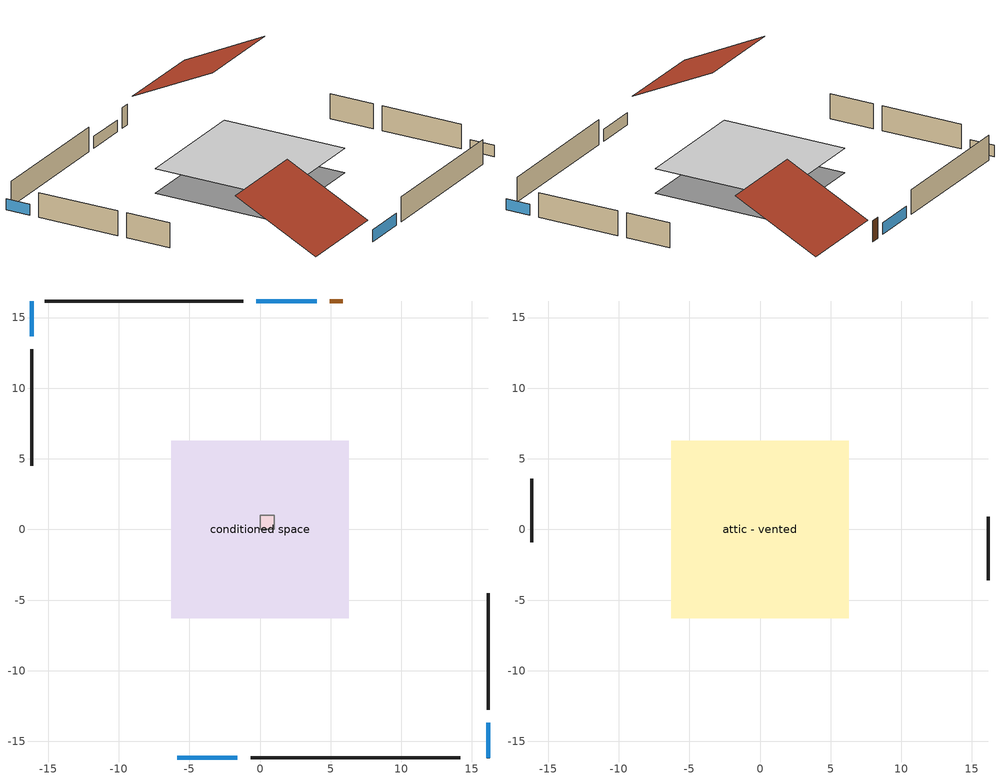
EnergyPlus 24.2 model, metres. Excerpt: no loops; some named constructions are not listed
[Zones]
central ac and furnace airloop ret air zone
 floor adiabatic (AdiabaticConst): 0,0 0,1 1,1 1,0 z0
 wall adiabatic (AdiabaticConst): 0,1 0,0 1,0 1,1 0,1 z0:1
 ceiling adiabatic (AdiabaticConst): 1,0 1,1 0,1 0,0 z1
conditioned space
 floor outside (Floor1 construction): -6.28,-6.28 -6.28,6.28 6.28,6.28 6.28,-6.28 z0.61
 wall outside (AdiabaticWallConstruction 1): 5.85,16.17 4.94,16.17 z0.61:2.64
 wall outside (AdiabaticWallConstruction): -5.85,-16.17 -1.59,-16.17 / 4.01,16.17 -0.25,16.17 z0.61:1.77; -16.17,16.17 -16.17,13.67 / 16.17,-16.17 16.17,-13.67 z0.61:1.71
 wall outside (Wall1 construction): -0.67,-16.17 14.16,-16.17 z0.61:3.05
 wall outside (Wall2 construction): -16.17,12.75 -16.17,4.51 z0.61:3.05
 wall outside (Wall3 construction): -1.18,16.17 -15.24,16.17 z0.61:3.05
 wall outside (Wall4 construction): 16.17,-12.75 16.17,-4.51 z0.61:3.05
 window (WindowConstruction): -5.85,-16.17 -1.59,-16.17 z0.61:1.77
 window (WindowConstruction 1): -16.17,16.17 -16.17,13.68 z0.61:1.71
 window (WindowConstruction 2): 4.01,16.17 -0.25,16.17 z0.61:1.77
 window (WindowConstruction 3): 16.17,-16.17 16.17,-13.68 z0.61:1.71
 door (Door): 5.85,16.17 4.94,16.17 z0.61:2.64
attic - vented
 floor to conditioned space (Floor2 construction Reversed): -6.28,-6.28 -6.28,6.28 6.28,6.28 6.28,-6.28 z3.05
 wall outside (Wall5 construction): -16.17,3.58 -16.17,-0.91 z0.61:3.05
 wall outside (Wall6 construction): 16.17,-3.58 16.17,0.91 z0.61:3.05
 roof outside (Roof1 construction): -6.78,-16.17,3.05 -6.78,-7.77,7.25 -16.17,-7.77,7.25 -16.17,-16.17,3.05
 roof outside (Roof2 construction): 6.78,16.17,3.05 6.78,7.77,7.25 16.17,7.77,7.25 16.17,16.17,3.05
[Material] Roughness=Rough; Thermal Absorptance=0.9
Name | Thickness {m} | Conductivity {W/m-K} | Density {kg/m3} | Specific Heat {J/kg-K} | Solar Absorptance | Visible Absorptance
ceiling loosefill ins | 0.254 | 0.0480833 | 16.02 | 1046.75 | 0.7 | 0.7
ceiling stud and cavity | 0.1397 | 0.104117 | 65.682 | 1177.47 | 0.7 | 0.7
gypsum board | 0.0127 | 0.160291 | 801 | 837.4 | 0.6 | 0.6
[Construction]
Floor2 construction: ceiling loosefill ins, ceiling stud and cavity, gypsum board
[Schedule:Day:Interval]
exterior lighting schedule weekday10: No, 05:00, 0.345039, 06:00, 0.277532, 07:00, 0.26253, 08:00, 0.255029, 09:00, 0.247528, 10:00, 0.210024, 11:00, 0.165019, 12:00, 0.112513, 13:00, 0.0900102, 15:00, 0.0825094, 16:00, 0.0900102, 17:00, 0.142516, 18:00, 0.277532, 19:00, 0.367542, 20:00, 0.487555, 21:00, 0.682578, 22:00, 0.787589, 23:00, 0.682578, 24:00, 0.472554
exterior lighting schedule weekday11: No, 05:00, 0.343994, 06:00, 0.276691, 07:00, 0.261734, 08:00, 0.254256, 09:00, 0.246778, 10:00, 0.209387, 11:00, 0.164519, 12:00, 0.112172, 13:00, 0.0897375, 15:00, 0.0822593, 16:00, 0.0897375, 17:00, 0.142084, 18:00, 0.276691, 19:00, 0.366428, 20:00, 0.486078, 21:00, 0.680509, 22:00, 0.785203, 23:00, 0.680509, 24:00, 0.471122
exterior lighting schedule weekday12: No, 05:00, 0.434959, 06:00, 0.349858, 07:00, 0.330947, 08:00, 0.321491, 09:00, 0.312035, 10:00, 0.264757, 11:00, 0.208024, 12:00, 0.141834, 13:00, 0.113467, 15:00, 0.104012, 16:00, 0.113467, 17:00, 0.179657, 18:00, 0.349858, 19:00, 0.463325, 20:00, 0.614615, 21:00, 0.860461, 22:00, 0.99284, 23:00, 0.860461, 24:00, 0.595704
exterior lighting schedule weekday4: No, 05:00, 0.344691, 06:00, 0.277251, 07:00, 0.262265, 08:00, 0.254771, 09:00, 0.247278, 10:00, 0.209812, 11:00, 0.164852, 12:00, 0.112399, 13:00, 0.0899193, 15:00, 0.082426, 16:00, 0.0899193, 17:00, 0.142372, 18:00, 0.277251, 19:00, 0.367171, 20:00, 0.487063, 21:00, 0.681888, 22:00, 0.786794, 23:00, 0.681888, 24:00, 0.472076
exterior lighting schedule weekday5: No, 05:00, 0.346085, 06:00, 0.278373, 07:00, 0.263325, 08:00, 0.255802, 09:00, 0.248278, 10:00, 0.21066, 11:00, 0.165519, 12:00, 0.112854, 13:00, 0.090283, 15:00, 0.0827594, 16:00, 0.090283, 17:00, 0.142948, 18:00, 0.278373, 19:00, 0.368656, 20:00, 0.489033, 21:00, 0.684646, 22:00, 0.789976, 23:00, 0.684646, 24:00, 0.473986
exterior lighting schedule weekday6; exterior lighting schedule weekday9: No, 05:00, 0.28823, 06:00, 0.231837, 07:00, 0.219305, 08:00, 0.213039, 09:00, 0.206773, 10:00, 0.175444, 11:00, 0.137849, 12:00, 0.093988, 13:00, 0.0751904, 15:00, 0.0689245, 16:00, 0.0751904, 17:00, 0.119051, 18:00, 0.231837, 19:00, 0.307027, 20:00, 0.407281, 21:00, 0.570194, 22:00, 0.657916, 23:00, 0.570194, 24:00, 0.394749
exterior lighting schedule weekday7: No, 05:00, 0.286139, 06:00, 0.230155, 07:00, 0.217714, 08:00, 0.211494, 09:00, 0.205273, 10:00, 0.174171, 11:00, 0.136849, 12:00, 0.0933061, 13:00, 0.0746448, 15:00, 0.0684244, 16:00, 0.0746448, 17:00, 0.118188, 18:00, 0.230155, 19:00, 0.3048, 20:00, 0.404326, 21:00, 0.566057, 22:00, 0.653142, 23:00, 0.566057, 24:00, 0.391885
exterior lighting schedule weekend10: No, 02:00, 0.345039, 04:00, 0.337538, 05:00, 0.345039, 06:00, 0.337538, 07:00, 0.330038, 08:00, 0.307535, 09:00, 0.270031, 10:00, 0.225026, 11:00, 0.18002, 12:00, 0.120014, 13:00, 0.0900102, 15:00, 0.0825094, 16:00, 0.0900102, 17:00, 0.142516, 18:00, 0.285032, 19:00, 0.360041, 20:00, 0.450051, 21:00, 0.622571, 22:00, 0.735084, 23:00, 0.637572, 24:00, 0.44255
exterior lighting schedule weekend11: No, 02:00, 0.343994, 04:00, 0.336516, 05:00, 0.343994, 06:00, 0.336516, 07:00, 0.329037, 08:00, 0.306603, 09:00, 0.269212, 10:00, 0.224344, 11:00, 0.179475, 12:00, 0.11965, 13:00, 0.0897375, 15:00, 0.0822593, 16:00, 0.0897375, 17:00, 0.142084, 18:00, 0.284169, 19:00, 0.35895, 20:00, 0.448687, 21:00, 0.620684, 22:00, 0.732856, 23:00, 0.63564, 24:00, 0.441209
exterior lighting schedule weekend12: No, 02:00, 0.434959, 04:00, 0.425503, 05:00, 0.434959, 06:00, 0.425503, 07:00, 0.416047, 08:00, 0.38768, 09:00, 0.340402, 10:00, 0.283669, 11:00, 0.226935, 12:00, 0.15129, 13:00, 0.113467, 15:00, 0.104012, 16:00, 0.113467, 17:00, 0.179657, 18:00, 0.359314, 19:00, 0.45387, 20:00, 0.567337, 21:00, 0.784816, 22:00, 0.926651, 23:00, 0.803728, 24:00, 0.557882
exterior lighting schedule weekend3; exterior lighting schedule weekend5: No, 02:00, 0.346085, 04:00, 0.338561, 05:00, 0.346085, 06:00, 0.338561, 07:00, 0.331038, 08:00, 0.308467, 09:00, 0.270849, 10:00, 0.225707, 11:00, 0.180566, 12:00, 0.120377, 13:00, 0.090283, 15:00, 0.0827594, 16:00, 0.090283, 17:00, 0.142948, 18:00, 0.285896, 19:00, 0.361132, 20:00, 0.451415, 21:00, 0.624457, 22:00, 0.737311, 23:00, 0.639504, 24:00, 0.443891
exterior lighting schedule weekend4: No, 02:00, 0.344691, 04:00, 0.337197, 05:00, 0.344691, 06:00, 0.337197, 07:00, 0.329704, 08:00, 0.307224, 09:00, 0.269758, 10:00, 0.224798, 11:00, 0.179839, 12:00, 0.119892, 13:00, 0.0899193, 15:00, 0.082426, 16:00, 0.0899193, 17:00, 0.142372, 18:00, 0.284744, 19:00, 0.359677, 20:00, 0.449597, 21:00, 0.621942, 22:00, 0.734341, 23:00, 0.636928, 24:00, 0.442103
exterior lighting schedule weekend6; exterior lighting schedule weekend9: No, 02:00, 0.28823, 04:00, 0.281964, 05:00, 0.28823, 06:00, 0.281964, 07:00, 0.275698, 08:00, 0.2569, 09:00, 0.225571, 10:00, 0.187976, 11:00, 0.150381, 12:00, 0.100254, 13:00, 0.0751904, 15:00, 0.0689245, 16:00, 0.0751904, 17:00, 0.119051, 18:00, 0.238103, 19:00, 0.300761, 20:00, 0.375952, 21:00, 0.520067, 22:00, 0.614055, 23:00, 0.532598, 24:00, 0.369686
exterior lighting schedule weekend7: No, 02:00, 0.286139, 04:00, 0.279918, 05:00, 0.286139, 06:00, 0.279918, 07:00, 0.273698, 08:00, 0.255037, 09:00, 0.223935, 10:00, 0.186612, 11:00, 0.14929, 12:00, 0.0995265, 13:00, 0.0746448, 15:00, 0.0684244, 16:00, 0.0746448, 17:00, 0.118188, 18:00, 0.236375, 19:00, 0.298579, 20:00, 0.373224, 21:00, 0.516294, 22:00, 0.6096, 23:00, 0.528734, 24:00, 0.367004
